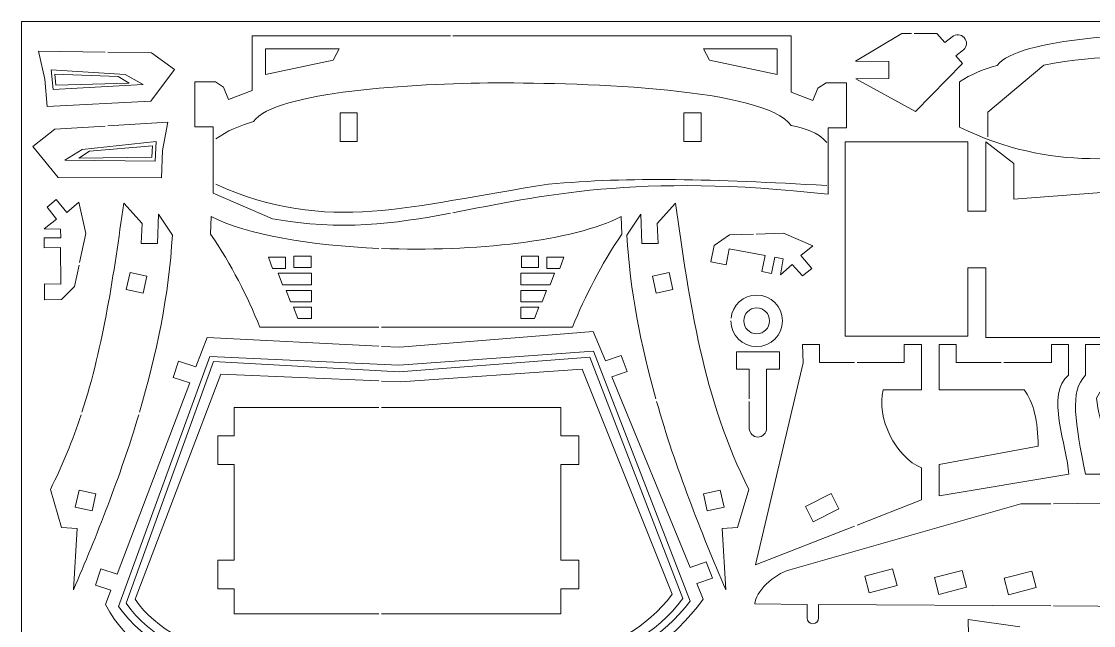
# Model space of a CAD drawing. Header units: centimetres. Extents: x -36.3 to 43.7, y -27.7 to 32.3.
# Drawn here: x -36.35 to -17.65, y -18.2 to -7.67 of the extents above; entities that cross this region are included whole.
import ezdxf

# ---------------------------------------------------------------- set-up
doc = ezdxf.new("R2010")
doc.units = ezdxf.units.CM
doc.header["$MEASUREMENT"] = 0
doc.layers.add('layer 1', color=7, linetype='Continuous')

msp = doc.modelspace()

# ---------------------------------------------------------------- linework, layer by layer
at = {"layer": 'layer 1', "color": 250, "lineweight": 20}
msp.add_lwpolyline([(-36.34629, -27.66718), (-6.34629, -27.66718), (-6.34629, -7.66718), (-36.34629, -7.66718), (-36.34629, -27.66718)], close=True, dxfattribs=at)
at = {"layer": 'layer 1', "color": 250, "lineweight": 9}
for points, knots in [([(-15.34723, -9.82849), (-17.10795, -10.09148), (-18.35768, -10.28915), (-19.98665, -9.51349), (-19.98665, -9.51349), (-19.98665, -8.71973), (-19.98665, -8.71973), (-19.78996, -8.59073), (-19.56874, -8.49961), (-19.32861, -8.43402), (-18.98101, -7.95479), (-16.79041, -7.8508), (-15.34723, -7.86915)], [0, 0, 0, 0, 0.25, 0.25, 0.25, 0.5, 0.5, 0.5, 0.75, 0.75, 0.75, 1, 1, 1, 1]), ([(-28.86659, -11.01136), (-29.86097, -11.19918), (-30.7563, -11.32368), (-31.9661, -11.10719), (-31.9661, -11.10719), (-33.00457, -10.66327), (-33.00457, -10.66327), (-33.00457, -10.66327), (-33.00457, -9.50588), (-33.00457, -9.50588), (-33.00457, -9.50588), (-33.32166, -9.50588), (-33.32166, -9.50588), (-33.32166, -9.50588), (-33.32166, -8.72108), (-33.32166, -8.72108), (-33.32166, -8.72108), (-32.96494, -8.72108), (-32.96494, -8.72108), (-32.96494, -8.72108), (-32.82225, -8.81621), (-32.82225, -8.81621), (-32.82225, -8.81621), (-32.73458, -9.02871), (-32.73458, -9.02871), (-32.73458, -9.02871), (-32.32219, -8.87171), (-32.32219, -8.87171), (-32.32219, -8.87171), (-32.32219, -7.9206), (-32.32219, -7.9206), (-32.32219, -7.9206), (-28.86659, -7.9206), (-28.86659, -7.9206)], [0, 0, 0, 0, 0.09090909, 0.09090909, 0.09090909, 0.18181818, 0.18181818, 0.18181818, 0.27272727, 0.27272727, 0.27272727, 0.36363636, 0.36363636, 0.36363636, 0.45454545, 0.45454545, 0.45454545, 0.54545455, 0.54545455, 0.54545455, 0.63636364, 0.63636364, 0.63636364, 0.72727273, 0.72727273, 0.72727273, 0.81818182, 0.81818182, 0.81818182, 0.90909091, 0.90909091, 0.90909091, 1, 1, 1, 1]), ([(-28.82159, -7.9206), (-28.82159, -7.9206), (-22.92585, -7.9206), (-22.92585, -7.9206), (-22.92585, -7.9206), (-22.92585, -8.90167), (-22.92585, -8.90167), (-22.92585, -8.90167), (-22.54581, -9.04635), (-22.54581, -9.04635), (-22.54581, -9.04635), (-22.45814, -8.83385), (-22.45814, -8.83385), (-22.45814, -8.83385), (-22.31545, -8.73872), (-22.31545, -8.73872), (-22.31545, -8.73872), (-21.95873, -8.73872), (-21.95873, -8.73872), (-21.95873, -8.73872), (-21.95873, -9.52352), (-21.95873, -9.52352), (-21.95873, -9.52352), (-22.27582, -9.52352), (-22.27582, -9.52352), (-22.27582, -9.52352), (-22.27582, -10.6815), (-22.27582, -10.6815), (-25.60921, -10.30478), (-27.3327, -10.71971), (-28.82159, -11.00283)], [0, 0, 0, 0, 0.1, 0.1, 0.1, 0.2, 0.2, 0.2, 0.3, 0.3, 0.3, 0.4, 0.4, 0.4, 0.5, 0.5, 0.5, 0.6, 0.6, 0.6, 0.7, 0.7, 0.7, 0.8, 0.8, 0.8, 0.9, 0.9, 0.9, 1, 1, 1, 1]), ([(-20.781, -7.87576), (-20.781, -7.87576), (-20.38344, -7.87645), (-20.38344, -7.87645), (-20.38344, -7.87645), (-20.2455, -8.03703), (-20.2455, -8.03703), (-20.2455, -8.03703), (-20.11692, -7.93611), (-20.11692, -7.93611), (-20.05202, -7.88517), (-19.95971, -7.8877), (-19.9053, -7.94944), (-19.8509, -8.01117), (-19.85411, -8.11028), (-19.91863, -8.16105), (-19.91863, -8.16105), (-20.0501, -8.26451), (-20.0501, -8.26451), (-20.0501, -8.26451), (-19.93515, -8.39832), (-19.93515, -8.39832), (-19.93515, -8.39832), (-20.75674, -9.24014), (-20.75674, -9.24014), (-20.75674, -9.24014), (-21.79787, -8.66842), (-21.79787, -8.66842), (-21.79787, -8.66842), (-21.22045, -8.6627), (-21.22045, -8.6627), (-21.22045, -8.6627), (-21.21817, -8.36326), (-21.21817, -8.36326), (-21.21817, -8.36326), (-21.79898, -8.36147), (-21.79898, -8.36147), (-21.79898, -8.36147), (-20.99574, -7.87539), (-20.99574, -7.87539), (-20.99574, -7.87539), (-20.826, -7.87568), (-20.826, -7.87568)], [0, 0, 0, 0, 0.07142857, 0.07142857, 0.07142857, 0.14285714, 0.14285714, 0.14285714, 0.21428571, 0.21428571, 0.21428571, 0.28571429, 0.28571429, 0.28571429, 0.35714286, 0.35714286, 0.35714286, 0.42857143, 0.42857143, 0.42857143, 0.5, 0.5, 0.5, 0.57142857, 0.57142857, 0.57142857, 0.64285714, 0.64285714, 0.64285714, 0.71428571, 0.71428571, 0.71428571, 0.78571429, 0.78571429, 0.78571429, 0.85714286, 0.85714286, 0.85714286, 0.92857143, 0.92857143, 0.92857143, 1, 1, 1, 1]), ([(-34.88659, -8.20346), (-34.88659, -8.20346), (-36.0488, -8.18569), (-36.0488, -8.18569), (-36.0488, -8.18569), (-35.93622, -8.67482), (-35.93622, -8.67482), (-35.93622, -8.67482), (-35.89502, -9.14982), (-35.89502, -9.14982), (-35.89502, -9.14982), (-34.0927, -9.05899), (-34.0927, -9.05899), (-34.0927, -9.05899), (-33.67938, -8.50272), (-33.67938, -8.50272), (-33.67938, -8.50272), (-34.07638, -8.21585), (-34.07638, -8.21585), (-34.07638, -8.21585), (-34.84159, -8.20415), (-34.84159, -8.20415)], [0, 0, 0, 0, 0.14285714, 0.14285714, 0.14285714, 0.28571429, 0.28571429, 0.28571429, 0.42857143, 0.42857143, 0.42857143, 0.57142857, 0.57142857, 0.57142857, 0.71428571, 0.71428571, 0.71428571, 0.85714286, 0.85714286, 0.85714286, 1, 1, 1, 1]), ([(-30.80645, -8.14431), (-30.80645, -8.14431), (-32.09121, -8.14431), (-32.09121, -8.14431), (-32.09121, -8.14431), (-32.09121, -8.59116), (-32.09121, -8.59116), (-32.09121, -8.59116), (-30.9102, -8.34044), (-30.9102, -8.34044), (-30.9102, -8.34044), (-30.80645, -8.14431), (-30.80645, -8.14431)], [0, 0, 0, 0, 0.25, 0.25, 0.25, 0.5, 0.5, 0.5, 0.75, 0.75, 0.75, 1, 1, 1, 1]), ([(-24.45003, -8.14431), (-24.45003, -8.14431), (-23.16527, -8.14431), (-23.16527, -8.14431), (-23.16527, -8.14431), (-23.16527, -8.59116), (-23.16527, -8.59116), (-23.16527, -8.59116), (-24.34628, -8.34044), (-24.34628, -8.34044), (-24.34628, -8.34044), (-24.45003, -8.14431), (-24.45003, -8.14431)], [0, 0, 0, 0, 0.25, 0.25, 0.25, 0.5, 0.5, 0.5, 0.75, 0.75, 0.75, 1, 1, 1, 1]), ([(-30.7907, -9.26235), (-30.7907, -9.26235), (-30.4907, -9.26235), (-30.4907, -9.26235), (-30.4907, -9.26235), (-30.4907, -9.76235), (-30.4907, -9.76235), (-30.4907, -9.76235), (-30.7907, -9.76235), (-30.7907, -9.76235), (-30.7907, -9.76235), (-30.7907, -9.26235), (-30.7907, -9.26235)], [0, 0, 0, 0, 0.25, 0.25, 0.25, 0.5, 0.5, 0.5, 0.75, 0.75, 0.75, 1, 1, 1, 1]), ([(-24.79348, -9.26235), (-24.79348, -9.26235), (-24.49348, -9.26235), (-24.49348, -9.26235), (-24.49348, -9.26235), (-24.49348, -9.76235), (-24.49348, -9.76235), (-24.49348, -9.76235), (-24.79348, -9.76235), (-24.79348, -9.76235), (-24.79348, -9.76235), (-24.79348, -9.26235), (-24.79348, -9.26235)], [0, 0, 0, 0, 0.25, 0.25, 0.25, 0.5, 0.5, 0.5, 0.75, 0.75, 0.75, 1, 1, 1, 1]), ([(-34.84159, -9.48846), (-34.84159, -9.48846), (-33.79391, -9.42429), (-33.79391, -9.42429), (-33.79391, -9.42429), (-33.88394, -9.91807), (-33.88394, -9.91807), (-33.88394, -9.91807), (-33.9033, -10.39445), (-33.9033, -10.39445), (-33.9033, -10.39445), (-35.70789, -10.38638), (-35.70789, -10.38638), (-35.70789, -10.38638), (-36.14629, -9.84965), (-36.14629, -9.84965), (-36.14629, -9.84965), (-35.76287, -9.54488), (-35.76287, -9.54488), (-35.76287, -9.54488), (-34.88659, -9.49122), (-34.88659, -9.49122)], [0, 0, 0, 0, 0.14285714, 0.14285714, 0.14285714, 0.28571429, 0.28571429, 0.28571429, 0.42857143, 0.42857143, 0.42857143, 0.57142857, 0.57142857, 0.57142857, 0.71428571, 0.71428571, 0.71428571, 0.85714286, 0.85714286, 0.85714286, 1, 1, 1, 1]), ([(-15.76725, -13.18141), (-17.02056, -13.18141), (-18.27388, -13.18141), (-19.52719, -13.18141), (-19.52719, -13.18141), (-19.52719, -11.9665), (-19.52719, -11.9665), (-19.52719, -11.9665), (-19.84469, -11.9665), (-19.84469, -11.9665), (-19.84469, -11.9665), (-19.84469, -13.15479), (-19.84469, -13.15479), (-19.84469, -13.15479), (-21.98253, -13.15479), (-21.98253, -13.15479), (-21.98253, -13.15479), (-21.98253, -9.76811), (-21.98253, -9.76811), (-21.98253, -9.76811), (-19.84469, -9.76811), (-19.84469, -9.76811), (-19.84469, -9.76811), (-19.84469, -10.97517), (-19.84469, -10.97517), (-19.84469, -10.97517), (-19.52719, -10.97517), (-19.52719, -10.97517), (-19.52719, -10.97517), (-19.52719, -9.76811), (-19.52719, -9.76811), (-19.52719, -9.76811), (-19.04036, -10.1474), (-19.04036, -10.1474), (-19.04036, -10.1474), (-19.04036, -10.76828), (-19.04036, -10.76828), (-19.04036, -10.76828), (-16.66977, -10.58725), (-16.66977, -10.58725), (-16.66977, -10.58725), (-15.76725, -10.65625), (-15.76725, -10.65625)], [0, 0, 0, 0, 0.07142857, 0.07142857, 0.07142857, 0.14285714, 0.14285714, 0.14285714, 0.21428571, 0.21428571, 0.21428571, 0.28571429, 0.28571429, 0.28571429, 0.35714286, 0.35714286, 0.35714286, 0.42857143, 0.42857143, 0.42857143, 0.5, 0.5, 0.5, 0.57142857, 0.57142857, 0.57142857, 0.64285714, 0.64285714, 0.64285714, 0.71428571, 0.71428571, 0.71428571, 0.78571429, 0.78571429, 0.78571429, 0.85714286, 0.85714286, 0.85714286, 0.92857143, 0.92857143, 0.92857143, 1, 1, 1, 1]), ([(-35.3419, -11.91586), (-35.3419, -11.91586), (-35.42294, -12.28774), (-35.42294, -12.28774), (-35.42294, -12.28774), (-35.65033, -12.51642), (-35.65033, -12.51642), (-35.65033, -12.51642), (-35.9415, -12.52074), (-35.9415, -12.52074), (-35.9415, -12.52074), (-35.94558, -12.24605), (-35.94558, -12.24605), (-35.94558, -12.24605), (-35.65982, -12.2473), (-35.65982, -12.2473), (-35.65982, -12.2473), (-35.66658, -11.60953), (-35.66658, -11.60953), (-35.66658, -11.60953), (-35.94918, -11.61321), (-35.94918, -11.61321), (-35.94918, -11.61321), (-35.95126, -11.44281), (-35.95126, -11.44281), (-35.95126, -11.44281), (-35.66172, -11.43927), (-35.66172, -11.43927), (-35.66172, -11.43927), (-35.66438, -11.29102), (-35.66438, -11.29102), (-35.66438, -11.29102), (-35.94753, -11.28603), (-35.94753, -11.28603), (-35.94753, -11.28603), (-35.7348, -11.11607), (-35.7348, -11.11607), (-35.7348, -11.11607), (-35.89817, -10.90705), (-35.89817, -10.90705), (-35.89817, -10.90705), (-35.74221, -10.77037), (-35.74221, -10.77037), (-35.74221, -10.77037), (-35.55199, -10.99834), (-35.55199, -10.99834), (-35.55199, -10.99834), (-35.34584, -10.81944), (-35.34584, -10.81944), (-35.34584, -10.81944), (-35.22231, -11.3671), (-35.22231, -11.3671), (-35.22231, -11.3671), (-35.33209, -11.87086), (-35.33209, -11.87086)], [0, 0, 0, 0, 0.05555556, 0.05555556, 0.05555556, 0.11111111, 0.11111111, 0.11111111, 0.16666667, 0.16666667, 0.16666667, 0.22222222, 0.22222222, 0.22222222, 0.27777778, 0.27777778, 0.27777778, 0.33333333, 0.33333333, 0.33333333, 0.38888889, 0.38888889, 0.38888889, 0.44444444, 0.44444444, 0.44444444, 0.5, 0.5, 0.5, 0.55555556, 0.55555556, 0.55555556, 0.61111111, 0.61111111, 0.61111111, 0.66666667, 0.66666667, 0.66666667, 0.72222222, 0.72222222, 0.72222222, 0.77777778, 0.77777778, 0.77777778, 0.83333333, 0.83333333, 0.83333333, 0.88888889, 0.88888889, 0.88888889, 0.94444444, 0.94444444, 0.94444444, 1, 1, 1, 1]), ([(-35.29167, -14.48418), (-34.91056, -13.30609), (-34.73475, -12.06883), (-34.56286, -10.83619), (-34.56286, -10.83619), (-34.24118, -11.18903), (-34.24118, -11.18903), (-34.24118, -11.18903), (-34.25876, -11.54186), (-34.25876, -11.54186), (-34.25876, -11.54186), (-33.97378, -11.54186), (-33.97378, -11.54186), (-33.97378, -11.54186), (-33.95435, -11.02618), (-33.95435, -11.02618), (-33.95435, -11.02618), (-33.71424, -11.39258), (-33.71424, -11.39258), (-33.77327, -12.43722), (-33.99129, -13.48135), (-34.28776, -14.48418)], [0, 0, 0, 0, 0.14285714, 0.14285714, 0.14285714, 0.28571429, 0.28571429, 0.28571429, 0.42857143, 0.42857143, 0.42857143, 0.57142857, 0.57142857, 0.57142857, 0.71428571, 0.71428571, 0.71428571, 0.85714286, 0.85714286, 0.85714286, 1, 1, 1, 1]), ([(-25.2696, -14.29344), (-24.9376, -15.46251), (-24.49316, -16.5795), (-24.06192, -17.58076), (-24.06192, -17.58076), (-24.12838, -16.50869), (-24.12838, -16.50869), (-24.12838, -16.50869), (-23.85712, -16.49512), (-23.85712, -16.49512), (-23.85712, -16.49512), (-23.66007, -15.82942), (-23.66007, -15.82942), (-24.45403, -14.2701), (-24.70041, -12.5487), (-24.93921, -10.83619), (-24.93921, -10.83619), (-25.26089, -11.18903), (-25.26089, -11.18903), (-25.26089, -11.18903), (-25.24331, -11.54186), (-25.24331, -11.54186), (-25.24331, -11.54186), (-25.52829, -11.54186), (-25.52829, -11.54186), (-25.52829, -11.54186), (-25.54772, -11.02618), (-25.54772, -11.02618), (-25.54772, -11.02618), (-25.78783, -11.39258), (-25.78783, -11.39258), (-25.73342, -12.35561), (-25.54387, -13.31823), (-25.28232, -14.24844)], [0, 0, 0, 0, 0.09090909, 0.09090909, 0.09090909, 0.18181818, 0.18181818, 0.18181818, 0.27272727, 0.27272727, 0.27272727, 0.36363636, 0.36363636, 0.36363636, 0.45454545, 0.45454545, 0.45454545, 0.54545455, 0.54545455, 0.54545455, 0.63636364, 0.63636364, 0.63636364, 0.72727273, 0.72727273, 0.72727273, 0.81818182, 0.81818182, 0.81818182, 0.90909091, 0.90909091, 0.90909091, 1, 1, 1, 1]), ([(-30.11357, -11.62498), (-31.30531, -11.57585), (-32.42045, -11.39085), (-33.03509, -11.06998), (-33.03509, -11.06998), (-33.04896, -11.37511), (-33.04896, -11.37511), (-32.68233, -11.91602), (-32.40772, -12.45691), (-32.18906, -12.99781), (-32.18906, -12.99781), (-30.11357, -12.99781), (-30.11357, -12.99781)], [0, 0, 0, 0, 0.25, 0.25, 0.25, 0.5, 0.5, 0.5, 0.75, 0.75, 0.75, 1, 1, 1, 1]), ([(-30.06857, -12.99781), (-30.06857, -12.99781), (-26.7353, -12.99781), (-26.7353, -12.99781), (-26.51664, -12.45691), (-26.24203, -11.91602), (-25.8754, -11.37511), (-25.8754, -11.37511), (-25.88927, -11.06998), (-25.88927, -11.06998), (-26.71843, -11.50284), (-28.45839, -11.68843), (-30.06857, -11.62677)], [0, 0, 0, 0, 0.25, 0.25, 0.25, 0.5, 0.5, 0.5, 0.75, 0.75, 0.75, 1, 1, 1, 1]), ([(-23.58157, -11.37637), (-23.58157, -11.37637), (-24.00122, -11.39068), (-24.00122, -11.39068), (-24.00122, -11.39068), (-24.267, -11.57334), (-24.267, -11.57334), (-24.267, -11.57334), (-24.32352, -11.859), (-24.32352, -11.859), (-24.32352, -11.859), (-24.05402, -11.91233), (-24.05402, -11.91233), (-24.05402, -11.91233), (-24.00396, -11.63098), (-24.00396, -11.63098), (-24.00396, -11.63098), (-23.37776, -11.75211), (-23.37776, -11.75211), (-23.37776, -11.75211), (-23.4321, -12.02947), (-23.4321, -12.02947), (-23.4321, -12.02947), (-23.26485, -12.06209), (-23.26485, -12.06209), (-23.26485, -12.06209), (-23.20939, -11.77789), (-23.20939, -11.77789), (-23.20939, -11.77789), (-23.06403, -11.80712), (-23.06403, -11.80712), (-23.06403, -11.80712), (-23.10994, -12.08657), (-23.10994, -12.08657), (-23.10994, -12.08657), (-22.90456, -11.90781), (-22.90456, -11.90781), (-22.90456, -11.90781), (-22.72826, -12.10603), (-22.72826, -12.10603), (-22.72826, -12.10603), (-22.5658, -11.97715), (-22.5658, -11.97715), (-22.5658, -11.97715), (-22.75593, -11.7491), (-22.75593, -11.7491), (-22.75593, -11.7491), (-22.54292, -11.5784), (-22.54292, -11.5784), (-22.54292, -11.5784), (-23.05952, -11.35857), (-23.05952, -11.35857), (-23.05952, -11.35857), (-23.53657, -11.37484), (-23.53657, -11.37484)], [0, 0, 0, 0, 0.05555556, 0.05555556, 0.05555556, 0.11111111, 0.11111111, 0.11111111, 0.16666667, 0.16666667, 0.16666667, 0.22222222, 0.22222222, 0.22222222, 0.27777778, 0.27777778, 0.27777778, 0.33333333, 0.33333333, 0.33333333, 0.38888889, 0.38888889, 0.38888889, 0.44444444, 0.44444444, 0.44444444, 0.5, 0.5, 0.5, 0.55555556, 0.55555556, 0.55555556, 0.61111111, 0.61111111, 0.61111111, 0.66666667, 0.66666667, 0.66666667, 0.72222222, 0.72222222, 0.72222222, 0.77777778, 0.77777778, 0.77777778, 0.83333333, 0.83333333, 0.83333333, 0.88888889, 0.88888889, 0.88888889, 0.94444444, 0.94444444, 0.94444444, 1, 1, 1, 1]), ([(-31.59626, -11.76142), (-31.59626, -11.76142), (-31.29626, -11.76142), (-31.29626, -11.76142), (-31.29626, -11.76142), (-31.29626, -11.96142), (-31.29626, -11.96142), (-31.29626, -11.96142), (-31.59626, -11.96142), (-31.59626, -11.96142), (-31.59626, -11.96142), (-31.59626, -11.76142), (-31.59626, -11.76142)], [0, 0, 0, 0, 0.25, 0.25, 0.25, 0.5, 0.5, 0.5, 0.75, 0.75, 0.75, 1, 1, 1, 1]), ([(-27.3281, -11.76142), (-27.3281, -11.76142), (-27.6281, -11.76142), (-27.6281, -11.76142), (-27.6281, -11.76142), (-27.6281, -11.96142), (-27.6281, -11.96142), (-27.6281, -11.96142), (-27.3281, -11.96142), (-27.3281, -11.96142), (-27.3281, -11.96142), (-27.3281, -11.76142), (-27.3281, -11.76142)], [0, 0, 0, 0, 0.25, 0.25, 0.25, 0.5, 0.5, 0.5, 0.75, 0.75, 0.75, 1, 1, 1, 1]), ([(-32.03689, -11.77894), (-32.03689, -11.77894), (-31.74157, -11.77894), (-31.74157, -11.77894), (-31.74157, -11.77894), (-31.74157, -11.97894), (-31.74157, -11.97894), (-31.74157, -11.97894), (-31.96658, -11.97894), (-31.96658, -11.97894), (-31.96658, -11.97894), (-32.03689, -11.77894), (-32.03689, -11.77894)], [0, 0, 0, 0, 0.25, 0.25, 0.25, 0.5, 0.5, 0.5, 0.75, 0.75, 0.75, 1, 1, 1, 1]), ([(-26.88747, -11.77894), (-26.88747, -11.77894), (-27.18279, -11.77894), (-27.18279, -11.77894), (-27.18279, -11.77894), (-27.18279, -11.97894), (-27.18279, -11.97894), (-27.18279, -11.97894), (-26.95778, -11.97894), (-26.95778, -11.97894), (-26.95778, -11.97894), (-26.88747, -11.77894), (-26.88747, -11.77894)], [0, 0, 0, 0, 0.25, 0.25, 0.25, 0.5, 0.5, 0.5, 0.75, 0.75, 0.75, 1, 1, 1, 1]), ([(-34.4519, -12.04761), (-34.4519, -12.04761), (-34.15925, -12.11036), (-34.15925, -12.11036), (-34.15925, -12.11036), (-34.22534, -12.40373), (-34.22534, -12.40373), (-34.22534, -12.40373), (-34.51799, -12.34097), (-34.51799, -12.34097), (-34.51799, -12.34097), (-34.4519, -12.04761), (-34.4519, -12.04761)], [0, 0, 0, 0, 0.25, 0.25, 0.25, 0.5, 0.5, 0.5, 0.75, 0.75, 0.75, 1, 1, 1, 1]), ([(-31.87171, -12.05923), (-31.87171, -12.05923), (-31.28609, -12.05923), (-31.28609, -12.05923), (-31.28609, -12.05923), (-31.28609, -12.25923), (-31.28609, -12.25923), (-31.28609, -12.25923), (-31.79663, -12.25923), (-31.79663, -12.25923), (-31.79663, -12.25923), (-31.87171, -12.05923), (-31.87171, -12.05923)], [0, 0, 0, 0, 0.25, 0.25, 0.25, 0.5, 0.5, 0.5, 0.75, 0.75, 0.75, 1, 1, 1, 1]), ([(-27.05265, -12.05923), (-27.05265, -12.05923), (-27.63827, -12.05923), (-27.63827, -12.05923), (-27.63827, -12.05923), (-27.63827, -12.25923), (-27.63827, -12.25923), (-27.63827, -12.25923), (-27.12773, -12.25923), (-27.12773, -12.25923), (-27.12773, -12.25923), (-27.05265, -12.05923), (-27.05265, -12.05923)], [0, 0, 0, 0, 0.25, 0.25, 0.25, 0.5, 0.5, 0.5, 0.75, 0.75, 0.75, 1, 1, 1, 1]), ([(-25.05017, -12.04761), (-25.05017, -12.04761), (-25.34282, -12.11036), (-25.34282, -12.11036), (-25.34282, -12.11036), (-25.27673, -12.40373), (-25.27673, -12.40373), (-25.27673, -12.40373), (-24.98408, -12.34097), (-24.98408, -12.34097), (-24.98408, -12.34097), (-25.05017, -12.04761), (-25.05017, -12.04761)], [0, 0, 0, 0, 0.25, 0.25, 0.25, 0.5, 0.5, 0.5, 0.75, 0.75, 0.75, 1, 1, 1, 1]), ([(-31.73156, -12.35955), (-31.73156, -12.35955), (-31.28609, -12.35955), (-31.28609, -12.35955), (-31.28609, -12.35955), (-31.28609, -12.55955), (-31.28609, -12.55955), (-31.28609, -12.55955), (-31.65648, -12.55955), (-31.65648, -12.55955), (-31.65648, -12.55955), (-31.73156, -12.35955), (-31.73156, -12.35955)], [0, 0, 0, 0, 0.25, 0.25, 0.25, 0.5, 0.5, 0.5, 0.75, 0.75, 0.75, 1, 1, 1, 1]), ([(-27.1928, -12.35955), (-27.1928, -12.35955), (-27.63827, -12.35955), (-27.63827, -12.35955), (-27.63827, -12.35955), (-27.63827, -12.55955), (-27.63827, -12.55955), (-27.63827, -12.55955), (-27.26788, -12.55955), (-27.26788, -12.55955), (-27.26788, -12.55955), (-27.1928, -12.35955), (-27.1928, -12.35955)], [0, 0, 0, 0, 0.25, 0.25, 0.25, 0.5, 0.5, 0.5, 0.75, 0.75, 0.75, 1, 1, 1, 1]), ([(-23.9724, -12.84395), (-23.94982, -12.61656), (-23.75796, -12.43895), (-23.52462, -12.43895), (-23.27609, -12.43895), (-23.07462, -12.64042), (-23.07462, -12.88895), (-23.07462, -13.13748), (-23.27609, -13.33895), (-23.52462, -13.33895), (-23.77315, -13.33895), (-23.97462, -13.13748), (-23.97462, -12.88895)], [0, 0, 0, 0, 0.25, 0.25, 0.25, 0.5, 0.5, 0.5, 0.75, 0.75, 0.75, 1, 1, 1, 1]), ([(-31.60143, -12.64986), (-31.60143, -12.64986), (-31.28609, -12.64986), (-31.28609, -12.64986), (-31.28609, -12.64986), (-31.28609, -12.84986), (-31.28609, -12.84986), (-31.28609, -12.84986), (-31.52635, -12.84986), (-31.52635, -12.84986), (-31.52635, -12.84986), (-31.60143, -12.64986), (-31.60143, -12.64986)], [0, 0, 0, 0, 0.25, 0.25, 0.25, 0.5, 0.5, 0.5, 0.75, 0.75, 0.75, 1, 1, 1, 1]), ([(-27.32293, -12.64986), (-27.32293, -12.64986), (-27.63827, -12.64986), (-27.63827, -12.64986), (-27.63827, -12.64986), (-27.63827, -12.84986), (-27.63827, -12.84986), (-27.63827, -12.84986), (-27.39801, -12.84986), (-27.39801, -12.84986), (-27.39801, -12.84986), (-27.32293, -12.64986), (-27.32293, -12.64986)], [0, 0, 0, 0, 0.25, 0.25, 0.25, 0.5, 0.5, 0.5, 0.75, 0.75, 0.75, 1, 1, 1, 1]), ([(-23.52462, -12.66395), (-23.40035, -12.66395), (-23.29962, -12.76468), (-23.29962, -12.88895), (-23.29962, -13.01322), (-23.40035, -13.11395), (-23.52462, -13.11395), (-23.64889, -13.11395), (-23.74962, -13.01322), (-23.74962, -12.88895), (-23.74962, -12.76468), (-23.64889, -12.66395), (-23.52462, -12.66395)], [0, 0, 0, 0, 0.25, 0.25, 0.25, 0.5, 0.5, 0.5, 0.75, 0.75, 0.75, 1, 1, 1, 1]), ([(-30.06857, -13.33459), (-30.06857, -13.33459), (-29.74931, -13.35074), (-29.74931, -13.35074), (-29.74931, -13.35074), (-26.37344, -13.07527), (-26.37344, -13.07527), (-26.37344, -13.07527), (-26.16329, -13.58703), (-26.16329, -13.58703), (-26.16329, -13.58703), (-25.89047, -13.49119), (-25.89047, -13.49119), (-25.89047, -13.49119), (-25.78483, -13.7745), (-25.78483, -13.7745), (-25.78483, -13.7745), (-26.0483, -13.86706), (-26.0483, -13.86706), (-26.0483, -13.86706), (-24.68242, -17.19321), (-24.68242, -17.19321), (-24.68242, -17.19321), (-24.40357, -17.09525), (-24.40357, -17.09525), (-24.40357, -17.09525), (-24.29792, -17.37856), (-24.29792, -17.37856), (-24.29792, -17.37856), (-24.56743, -17.47324), (-24.56743, -17.47324), (-24.56743, -17.47324), (-24.45554, -17.7457), (-24.45554, -17.7457), (-25.52462, -19.17809), (-27.31578, -19.80068), (-29.61801, -19.81206), (-29.7649, -19.81279), (-29.91545, -19.81101), (-30.06857, -19.80641)], [0, 0, 0, 0, 0.07692308, 0.07692308, 0.07692308, 0.15384615, 0.15384615, 0.15384615, 0.23076923, 0.23076923, 0.23076923, 0.30769231, 0.30769231, 0.30769231, 0.38461538, 0.38461538, 0.38461538, 0.46153846, 0.46153846, 0.46153846, 0.53846154, 0.53846154, 0.53846154, 0.61538462, 0.61538462, 0.61538462, 0.69230769, 0.69230769, 0.69230769, 0.76923077, 0.76923077, 0.76923077, 0.84615385, 0.84615385, 0.84615385, 0.92307692, 0.92307692, 0.92307692, 1, 1, 1, 1]), ([(-30.11357, -19.80498), (-31.94004, -19.7436), (-34.11915, -19.27686), (-34.87991, -17.83735), (-34.87991, -17.83735), (-34.78458, -17.58688), (-34.78458, -17.58688), (-34.78458, -17.58688), (-35.05467, -17.4967), (-35.05467, -17.4967), (-35.05467, -17.4967), (-34.95966, -17.21214), (-34.95966, -17.21214), (-34.95966, -17.21214), (-34.67777, -17.30626), (-34.67777, -17.30626), (-34.67777, -17.30626), (-33.40912, -13.97304), (-33.40912, -13.97304), (-33.40912, -13.97304), (-33.70305, -13.8749), (-33.70305, -13.8749), (-33.70305, -13.8749), (-33.60804, -13.59034), (-33.60804, -13.59034), (-33.60804, -13.59034), (-33.30232, -13.69242), (-33.30232, -13.69242), (-33.30232, -13.69242), (-33.10763, -13.1809), (-33.10763, -13.1809), (-33.10763, -13.1809), (-30.11357, -13.33231), (-30.11357, -13.33231)], [0, 0, 0, 0, 0.09090909, 0.09090909, 0.09090909, 0.18181818, 0.18181818, 0.18181818, 0.27272727, 0.27272727, 0.27272727, 0.36363636, 0.36363636, 0.36363636, 0.45454545, 0.45454545, 0.45454545, 0.54545455, 0.54545455, 0.54545455, 0.63636364, 0.63636364, 0.63636364, 0.72727273, 0.72727273, 0.72727273, 0.81818182, 0.81818182, 0.81818182, 0.90909091, 0.90909091, 0.90909091, 1, 1, 1, 1]), ([(-23.65306, -14.24844), (-23.65306, -14.24844), (-23.65306, -13.72939), (-23.65306, -13.72939), (-23.65306, -13.72939), (-23.87806, -13.72939), (-23.87806, -13.72939), (-23.87806, -13.72939), (-23.87806, -13.42939), (-23.87806, -13.42939), (-23.87806, -13.42939), (-23.12806, -13.42939), (-23.12806, -13.42939), (-23.12806, -13.42939), (-23.12806, -13.72939), (-23.12806, -13.72939), (-23.12806, -13.72939), (-23.35306, -13.72939), (-23.35306, -13.72939), (-23.35306, -13.72939), (-23.35306, -14.76749), (-23.35306, -14.76749), (-23.35306, -14.84999), (-23.42055, -14.91748), (-23.50306, -14.91748), (-23.58557, -14.91748), (-23.65306, -14.84999), (-23.65306, -14.76749), (-23.65306, -14.76749), (-23.65306, -14.29344), (-23.65306, -14.29344)], [0, 0, 0, 0, 0.1, 0.1, 0.1, 0.2, 0.2, 0.2, 0.3, 0.3, 0.3, 0.4, 0.4, 0.4, 0.5, 0.5, 0.5, 0.6, 0.6, 0.6, 0.7, 0.7, 0.7, 0.8, 0.8, 0.8, 0.9, 0.9, 0.9, 1, 1, 1, 1]), ([(-21.81803, -16.47044), (-21.81803, -16.47044), (-23.54268, -17.14436), (-23.54268, -17.14436), (-23.54268, -17.14436), (-22.71565, -13.61931), (-22.71565, -13.61931), (-22.71565, -13.61931), (-22.72781, -13.29904), (-22.72781, -13.29904), (-22.72781, -13.29904), (-22.42781, -13.29904), (-22.42781, -13.29904), (-22.42781, -13.29904), (-22.42781, -13.61729), (-22.42781, -13.61729), (-22.42781, -13.61729), (-21.81803, -13.61729), (-21.81803, -13.61729)], [0, 0, 0, 0, 0.16666667, 0.16666667, 0.16666667, 0.33333333, 0.33333333, 0.33333333, 0.5, 0.5, 0.5, 0.66666667, 0.66666667, 0.66666667, 0.83333333, 0.83333333, 0.83333333, 1, 1, 1, 1]), ([(-21.77303, -13.61729), (-21.77303, -13.61729), (-20.95212, -13.61729), (-20.95212, -13.61729), (-20.95212, -13.61729), (-20.95212, -13.29904), (-20.95212, -13.29904), (-20.95212, -13.29904), (-20.65212, -13.29904), (-20.65212, -13.29904), (-20.65212, -13.29904), (-20.64806, -14.09162), (-20.64806, -14.09162), (-20.64806, -14.09162), (-21.31699, -14.09162), (-21.31699, -14.09162), (-21.44982, -14.56442), (-21.09529, -15.28102), (-20.64806, -15.45379), (-20.64806, -15.45379), (-20.64806, -16.01326), (-20.64806, -16.01326), (-20.64806, -16.01326), (-21.77303, -16.45286), (-21.77303, -16.45286)], [0, 0, 0, 0, 0.125, 0.125, 0.125, 0.25, 0.25, 0.25, 0.375, 0.375, 0.375, 0.5, 0.5, 0.5, 0.625, 0.625, 0.625, 0.75, 0.75, 0.75, 0.875, 0.875, 0.875, 1, 1, 1, 1]), ([(-19.21493, -13.61729), (-19.21493, -13.61729), (-18.38587, -13.61729), (-18.38587, -13.61729), (-18.38587, -13.61729), (-18.38587, -13.29904), (-18.38587, -13.29904), (-18.38587, -13.29904), (-18.08587, -13.29904), (-18.08587, -13.29904), (-18.08587, -13.29904), (-18.08529, -13.83622), (-18.08529, -13.83622), (-18.49769, -14.14302), (-18.10614, -15.0963), (-18.08181, -15.56326), (-18.08181, -15.56326), (-20.344, -15.94029), (-20.344, -15.94029), (-20.344, -15.94029), (-20.344, -15.39735), (-20.344, -15.39735), (-20.344, -15.39735), (-18.61696, -15.07676), (-18.61696, -15.07676), (-18.6179, -14.63618), (-18.69711, -14.30516), (-18.86021, -14.09162), (-18.86021, -14.09162), (-20.344, -14.09162), (-20.344, -14.09162), (-20.344, -13.82743), (-20.344, -13.56323), (-20.344, -13.29904), (-20.344, -13.29904), (-20.044, -13.29904), (-20.044, -13.29904), (-20.044, -13.29904), (-20.044, -13.61729), (-20.044, -13.61729), (-20.044, -13.61729), (-19.25993, -13.61729), (-19.25993, -13.61729)], [0, 0, 0, 0, 0.07142857, 0.07142857, 0.07142857, 0.14285714, 0.14285714, 0.14285714, 0.21428571, 0.21428571, 0.21428571, 0.28571429, 0.28571429, 0.28571429, 0.35714286, 0.35714286, 0.35714286, 0.42857143, 0.42857143, 0.42857143, 0.5, 0.5, 0.5, 0.57142857, 0.57142857, 0.57142857, 0.64285714, 0.64285714, 0.64285714, 0.71428571, 0.71428571, 0.71428571, 0.78571429, 0.78571429, 0.78571429, 0.85714286, 0.85714286, 0.85714286, 0.92857143, 0.92857143, 0.92857143, 1, 1, 1, 1]), ([(-16.54952, -13.61729), (-16.54952, -13.61729), (-15.43044, -13.61729), (-15.43044, -13.61729), (-15.43044, -13.61729), (-15.43044, -13.29904), (-15.43044, -13.29904), (-15.43044, -13.29904), (-15.13044, -13.29904), (-15.13044, -13.29904), (-15.13044, -13.29904), (-15.12969, -13.92136), (-15.12969, -13.92136), (-15.12969, -13.92136), (-17.46419, -14.00726), (-17.46419, -14.00726), (-17.46419, -14.00726), (-17.59737, -14.23849), (-17.59737, -14.23849), (-17.55253, -14.6679), (-17.36176, -15.30408), (-16.91557, -15.23484), (-16.91557, -15.23484), (-15.12664, -15.23489), (-15.12664, -15.23489), (-15.12648, -15.34266), (-15.12638, -15.45197), (-15.12638, -15.56326), (-15.12638, -15.56326), (-17.78991, -15.56326), (-17.78991, -15.56326), (-17.96999, -14.65698), (-18.07298, -14.12485), (-17.78992, -13.83621), (-17.78992, -13.83621), (-17.78992, -13.29904), (-17.78992, -13.29904), (-17.78992, -13.29904), (-17.48992, -13.29904), (-17.48992, -13.29904), (-17.48992, -13.29904), (-17.48992, -13.61729), (-17.48992, -13.61729), (-17.48992, -13.61729), (-16.59452, -13.61729), (-16.59452, -13.61729)], [0, 0, 0, 0, 0.06666667, 0.06666667, 0.06666667, 0.13333333, 0.13333333, 0.13333333, 0.2, 0.2, 0.2, 0.26666667, 0.26666667, 0.26666667, 0.33333333, 0.33333333, 0.33333333, 0.4, 0.4, 0.4, 0.46666667, 0.46666667, 0.46666667, 0.53333333, 0.53333333, 0.53333333, 0.6, 0.6, 0.6, 0.66666667, 0.66666667, 0.66666667, 0.73333333, 0.73333333, 0.73333333, 0.8, 0.8, 0.8, 0.86666667, 0.86666667, 0.86666667, 0.93333333, 0.93333333, 0.93333333, 1, 1, 1, 1]), ([(-30.11357, -19.18065), (-31.63084, -19.12802), (-33.65461, -18.78572), (-34.36285, -17.74611), (-34.36285, -17.74611), (-32.87033, -13.81725), (-32.87033, -13.81725), (-32.87033, -13.81725), (-30.11357, -13.93814), (-30.11357, -13.93814)], [0, 0, 0, 0, 0.33333333, 0.33333333, 0.33333333, 0.66666667, 0.66666667, 0.66666667, 1, 1, 1, 1]), ([(-30.06857, -13.94011), (-30.06857, -13.94011), (-29.73341, -13.95481), (-29.73341, -13.95481), (-29.73341, -13.95481), (-26.56924, -13.73169), (-26.56924, -13.73169), (-26.56924, -13.73169), (-24.99884, -17.65876), (-24.99884, -17.65876), (-25.85959, -18.8189), (-27.77412, -19.17881), (-29.6277, -19.18802), (-29.76798, -19.18872), (-29.91558, -19.18689), (-30.06857, -19.18213)], [0, 0, 0, 0, 0.2, 0.2, 0.2, 0.4, 0.4, 0.4, 0.6, 0.6, 0.6, 0.8, 0.8, 0.8, 1, 1, 1, 1]), ([(-34.30112, -14.52918), (-34.62435, -15.6126), (-35.03799, -16.64701), (-35.44015, -17.58076), (-35.44015, -17.58076), (-35.37369, -16.50869), (-35.37369, -16.50869), (-35.37369, -16.50869), (-35.64495, -16.49512), (-35.64495, -16.49512), (-35.64495, -16.49512), (-35.842, -15.82942), (-35.842, -15.82942), (-35.6268, -15.40678), (-35.45182, -14.97222), (-35.30634, -14.52918)], [0, 0, 0, 0, 0.2, 0.2, 0.2, 0.4, 0.4, 0.4, 0.6, 0.6, 0.6, 0.8, 0.8, 0.8, 1, 1, 1, 1]), ([(-30.11357, -18.00085), (-30.11357, -18.00085), (-32.6362, -18.00085), (-32.6362, -18.00085), (-32.6362, -18.00085), (-32.6362, -17.56211), (-32.6362, -17.56211), (-32.6362, -17.56211), (-32.92297, -17.56211), (-32.92297, -17.56211), (-32.92297, -17.56211), (-32.92297, -17.06211), (-32.92297, -17.06211), (-32.92297, -17.06211), (-32.6362, -17.06211), (-32.6362, -17.06211), (-32.6362, -17.06211), (-32.6362, -15.39252), (-32.6362, -15.39252), (-32.6362, -15.39252), (-32.92297, -15.39252), (-32.92297, -15.39252), (-32.92297, -15.39252), (-32.92297, -14.89252), (-32.92297, -14.89252), (-32.92297, -14.89252), (-32.6362, -14.89252), (-32.6362, -14.89252), (-32.6362, -14.89252), (-32.6362, -14.40085), (-32.6362, -14.40085), (-32.6362, -14.40085), (-30.11357, -14.40085), (-30.11357, -14.40085)], [0, 0, 0, 0, 0.09090909, 0.09090909, 0.09090909, 0.18181818, 0.18181818, 0.18181818, 0.27272727, 0.27272727, 0.27272727, 0.36363636, 0.36363636, 0.36363636, 0.45454545, 0.45454545, 0.45454545, 0.54545455, 0.54545455, 0.54545455, 0.63636364, 0.63636364, 0.63636364, 0.72727273, 0.72727273, 0.72727273, 0.81818182, 0.81818182, 0.81818182, 0.90909091, 0.90909091, 0.90909091, 1, 1, 1, 1]), ([(-30.06857, -14.40085), (-30.06857, -14.40085), (-26.94019, -14.40085), (-26.94019, -14.40085), (-26.94019, -14.40085), (-26.94019, -14.89252), (-26.94019, -14.89252), (-26.94019, -14.89252), (-26.62696, -14.89252), (-26.62696, -14.89252), (-26.62696, -14.89252), (-26.62696, -15.39252), (-26.62696, -15.39252), (-26.62696, -15.39252), (-26.94019, -15.39252), (-26.94019, -15.39252), (-26.94019, -15.39252), (-26.94019, -17.06211), (-26.94019, -17.06211), (-26.94019, -17.06211), (-26.62696, -17.06211), (-26.62696, -17.06211), (-26.62696, -17.06211), (-26.62696, -17.56211), (-26.62696, -17.56211), (-26.62696, -17.56211), (-26.94019, -17.56211), (-26.94019, -17.56211), (-26.94019, -17.56211), (-26.94019, -18.00085), (-26.94019, -18.00085), (-26.94019, -18.00085), (-30.06857, -18.00085), (-30.06857, -18.00085)], [0, 0, 0, 0, 0.09090909, 0.09090909, 0.09090909, 0.18181818, 0.18181818, 0.18181818, 0.27272727, 0.27272727, 0.27272727, 0.36363636, 0.36363636, 0.36363636, 0.45454545, 0.45454545, 0.45454545, 0.54545455, 0.54545455, 0.54545455, 0.63636364, 0.63636364, 0.63636364, 0.72727273, 0.72727273, 0.72727273, 0.81818182, 0.81818182, 0.81818182, 0.90909091, 0.90909091, 0.90909091, 1, 1, 1, 1]), ([(-35.34169, -15.84439), (-35.34169, -15.84439), (-35.04905, -15.90714), (-35.04905, -15.90714), (-35.04905, -15.90714), (-35.11513, -16.20051), (-35.11513, -16.20051), (-35.11513, -16.20051), (-35.40779, -16.13775), (-35.40779, -16.13775), (-35.40779, -16.13775), (-35.34169, -15.84439), (-35.34169, -15.84439)], [0, 0, 0, 0, 0.25, 0.25, 0.25, 0.5, 0.5, 0.5, 0.75, 0.75, 0.75, 1, 1, 1, 1]), ([(-24.16038, -15.84439), (-24.16038, -15.84439), (-24.45302, -15.90714), (-24.45302, -15.90714), (-24.45302, -15.90714), (-24.38694, -16.20051), (-24.38694, -16.20051), (-24.38694, -16.20051), (-24.09428, -16.13775), (-24.09428, -16.13775), (-24.09428, -16.13775), (-24.16038, -15.84439), (-24.16038, -15.84439)], [0, 0, 0, 0, 0.25, 0.25, 0.25, 0.5, 0.5, 0.5, 0.75, 0.75, 0.75, 1, 1, 1, 1]), ([(-18.39648, -17.85986), (-18.39648, -17.85986), (-22.4449, -17.83592), (-22.4449, -17.83592), (-22.4449, -17.83592), (-22.44657, -18.07198), (-22.44657, -18.07198), (-22.44696, -18.12696), (-22.48962, -18.17223), (-22.5446, -18.17251), (-22.59958, -18.17279), (-22.64662, -18.12799), (-22.64657, -18.07302), (-22.64657, -18.07302), (-22.64636, -17.83462), (-22.64636, -17.83462), (-22.64636, -17.83462), (-23.55639, -17.82587), (-23.55639, -17.82587), (-23.54957, -17.62183), (-23.23511, -17.31111), (-22.94912, -17.22979), (-22.94912, -17.22979), (-18.91792, -16.08358), (-18.91792, -16.08358), (-18.91792, -16.08358), (-18.39648, -16.07853), (-18.39648, -16.07853)], [0, 0, 0, 0, 0.11111111, 0.11111111, 0.11111111, 0.22222222, 0.22222222, 0.22222222, 0.33333333, 0.33333333, 0.33333333, 0.44444444, 0.44444444, 0.44444444, 0.55555556, 0.55555556, 0.55555556, 0.66666667, 0.66666667, 0.66666667, 0.77777778, 0.77777778, 0.77777778, 0.88888889, 0.88888889, 0.88888889, 1, 1, 1, 1]), ([(-22.67248, -16.12642), (-22.67248, -16.12642), (-22.22612, -15.9011), (-22.22612, -15.9011), (-22.22612, -15.9011), (-22.09093, -16.16892), (-22.09093, -16.16892), (-22.09093, -16.16892), (-22.53729, -16.39423), (-22.53729, -16.39423), (-22.53729, -16.39423), (-22.67248, -16.12642), (-22.67248, -16.12642)], [0, 0, 0, 0, 0.25, 0.25, 0.25, 0.5, 0.5, 0.5, 0.75, 0.75, 0.75, 1, 1, 1, 1]), ([(-18.35148, -16.07809), (-18.35148, -16.07809), (-17.07806, -16.06575), (-17.07806, -16.06575), (-17.07806, -16.06575), (-16.44383, -17.30067), (-16.44383, -17.30067), (-16.37458, -17.43551), (-16.43217, -17.69068), (-16.6028, -17.80779), (-16.6028, -17.80779), (-16.60468, -18.13857), (-16.60468, -18.13857), (-16.60468, -18.13857), (-16.80466, -18.13961), (-16.80466, -18.13961), (-16.80466, -18.13961), (-16.80249, -17.86929), (-16.80249, -17.86929), (-16.80249, -17.86929), (-18.35148, -17.86013), (-18.35148, -17.86013)], [0, 0, 0, 0, 0.14285714, 0.14285714, 0.14285714, 0.28571429, 0.28571429, 0.28571429, 0.42857143, 0.42857143, 0.42857143, 0.57142857, 0.57142857, 0.57142857, 0.71428571, 0.71428571, 0.71428571, 0.85714286, 0.85714286, 0.85714286, 1, 1, 1, 1]), ([(-21.63787, -17.34118), (-21.63787, -17.34118), (-21.15353, -17.21704), (-21.15353, -17.21704), (-21.15353, -17.21704), (-21.0766, -17.50702), (-21.0766, -17.50702), (-21.0766, -17.50702), (-21.56153, -17.63393), (-21.56153, -17.63393), (-21.56153, -17.63393), (-21.63787, -17.34118), (-21.63787, -17.34118)], [0, 0, 0, 0, 0.25, 0.25, 0.25, 0.5, 0.5, 0.5, 0.75, 0.75, 0.75, 1, 1, 1, 1]), ([(-20.42299, -17.36826), (-20.42299, -17.36826), (-19.94159, -17.24251), (-19.94159, -17.24251), (-19.94159, -17.24251), (-19.86495, -17.53438), (-19.86495, -17.53438), (-19.86495, -17.53438), (-20.34886, -17.66023), (-20.34886, -17.66023), (-20.34886, -17.66023), (-20.42299, -17.36826), (-20.42299, -17.36826)], [0, 0, 0, 0, 0.25, 0.25, 0.25, 0.5, 0.5, 0.5, 0.75, 0.75, 0.75, 1, 1, 1, 1]), ([(-19.2095, -17.37962), (-19.2095, -17.37962), (-18.72594, -17.25247), (-18.72594, -17.25247), (-18.72594, -17.25247), (-18.64996, -17.54269), (-18.64996, -17.54269), (-18.64996, -17.54269), (-19.13391, -17.66832), (-19.13391, -17.66832), (-19.13391, -17.66832), (-19.2095, -17.37962), (-19.2095, -17.37962)], [0, 0, 0, 0, 0.25, 0.25, 0.25, 0.5, 0.5, 0.5, 0.75, 0.75, 0.75, 1, 1, 1, 1]), ([(-18.9363, -18.22883), (-18.9363, -18.22883), (-19.83859, -18.09771), (-19.83859, -18.09771), (-19.83859, -18.09771), (-19.80235, -19.73779), (-19.80235, -19.73779), (-19.80235, -19.73779), (-20.08155, -19.74987), (-20.08155, -19.74987), (-20.08155, -19.74987), (-20.08155, -20.24987), (-20.08155, -20.24987), (-20.08155, -20.24987), (-19.80235, -20.23779), (-19.80235, -20.23779), (-19.80235, -20.23779), (-19.80235, -21.63999), (-19.80235, -21.63999), (-19.80235, -21.63999), (-18.9363, -21.64325), (-18.9363, -21.64325)], [0, 0, 0, 0, 0.14285714, 0.14285714, 0.14285714, 0.28571429, 0.28571429, 0.28571429, 0.42857143, 0.42857143, 0.42857143, 0.57142857, 0.57142857, 0.57142857, 0.71428571, 0.71428571, 0.71428571, 0.85714286, 0.85714286, 0.85714286, 1, 1, 1, 1])]:
    msp.add_open_spline(points, degree=3, knots=knots, dxfattribs=at)
at = {"layer": 'layer 1', "color": 242, "lineweight": 9}
for points, knots in [([(-19.49639, -9.67929), (-19.49639, -9.67929), (-19.49639, -9.24885), (-19.49639, -9.24885), (-19.49639, -9.24885), (-18.51813, -8.42712), (-18.51813, -8.42712), (-17.53555, -8.2315), (-16.67463, -8.26186), (-15.93552, -8.51842), (-15.93552, -8.51842), (-14.78769, -9.69233), (-14.78769, -9.69233)], [0, 0, 0, 0, 0.25, 0.25, 0.25, 0.5, 0.5, 0.5, 0.75, 0.75, 0.75, 1, 1, 1, 1]), ([(-35.79487, -8.85334), (-35.79487, -8.85334), (-34.22442, -8.76766), (-34.22442, -8.76766), (-34.22442, -8.76766), (-34.53502, -8.59079), (-34.53502, -8.59079), (-34.53502, -8.59079), (-35.82952, -8.51052), (-35.82952, -8.51052), (-35.82952, -8.51052), (-35.79487, -8.85334), (-35.79487, -8.85334)], [0, 0, 0, 0, 0.25, 0.25, 0.25, 0.5, 0.5, 0.5, 0.75, 0.75, 0.75, 1, 1, 1, 1]), ([(-35.74549, -8.78021), (-35.74549, -8.78021), (-34.46854, -8.74376), (-34.46854, -8.74376), (-34.46854, -8.74376), (-34.65972, -8.62957), (-34.65972, -8.62957), (-34.65972, -8.62957), (-35.7639, -8.58678), (-35.7639, -8.58678), (-35.7639, -8.58678), (-35.74549, -8.78021), (-35.74549, -8.78021)], [0, 0, 0, 0, 0.25, 0.25, 0.25, 0.5, 0.5, 0.5, 0.75, 0.75, 0.75, 1, 1, 1, 1]), ([(-32.95815, -9.71395), (-32.76146, -9.57979), (-32.54024, -9.48288), (-32.30011, -9.411), (-31.93265, -8.89475), (-29.50555, -8.74391), (-28.07913, -8.73986), (-26.47453, -8.73531), (-23.39312, -8.83577), (-22.92476, -9.4807), (-22.6832, -9.53811), (-22.46387, -9.58863), (-22.29969, -9.77643)], [0, 0, 0, 0, 0.25, 0.25, 0.25, 0.5, 0.5, 0.5, 0.75, 0.75, 0.75, 1, 1, 1, 1]), ([(-34.01695, -10.10288), (-34.01695, -10.10288), (-35.58968, -10.08932), (-35.58968, -10.08932), (-35.58968, -10.08932), (-35.28751, -9.89838), (-35.28751, -9.89838), (-35.28751, -9.89838), (-33.99806, -9.75883), (-33.99806, -9.75883), (-33.99806, -9.75883), (-34.01695, -10.10288), (-34.01695, -10.10288)], [0, 0, 0, 0, 0.25, 0.25, 0.25, 0.5, 0.5, 0.5, 0.75, 0.75, 0.75, 1, 1, 1, 1]), ([(-34.06963, -10.0321), (-34.06963, -10.0321), (-35.34691, -10.05425), (-35.34691, -10.05425), (-35.34691, -10.05425), (-35.16116, -9.93141), (-35.16116, -9.93141), (-35.16116, -9.93141), (-34.06011, -9.83802), (-34.06011, -9.83802), (-34.06011, -9.83802), (-34.06963, -10.0321), (-34.06963, -10.0321)], [0, 0, 0, 0, 0.25, 0.25, 0.25, 0.5, 0.5, 0.5, 0.75, 0.75, 0.75, 1, 1, 1, 1]), ([(-32.95815, -10.50771), (-30.99323, -11.39187), (-29.58012, -10.87428), (-27.15636, -10.50765), (-25.72342, -10.37174), (-24.29756, -10.41836), (-22.30072, -10.52888)], [0, 0, 0, 0, 0.5, 0.5, 0.5, 1, 1, 1, 1]), ([(-33.0592, -13.51229), (-33.0592, -13.51229), (-29.76364, -13.66026), (-29.76364, -13.66026), (-29.76364, -13.66026), (-26.37314, -13.42026), (-26.37314, -13.42026), (-26.37314, -13.42026), (-24.68391, -17.77573), (-24.68391, -17.77573), (-25.60979, -19.02366), (-27.66922, -19.52892), (-29.66305, -19.53881), (-31.31502, -19.547), (-33.80479, -19.11259), (-34.65153, -17.86968), (-34.65153, -17.86968), (-33.0592, -13.51229), (-33.0592, -13.51229)], [0, 0, 0, 0, 0.16666667, 0.16666667, 0.16666667, 0.33333333, 0.33333333, 0.33333333, 0.5, 0.5, 0.5, 0.66666667, 0.66666667, 0.66666667, 0.83333333, 0.83333333, 0.83333333, 1, 1, 1, 1]), ([(-32.99636, -13.59679), (-32.99636, -13.59679), (-29.75963, -13.77794), (-29.75963, -13.77794), (-29.75963, -13.77794), (-26.43193, -13.52171), (-26.43193, -13.52171), (-26.43193, -13.52171), (-24.81321, -17.73476), (-24.81321, -17.73476), (-25.70045, -18.9306), (-27.75264, -19.40165), (-29.66324, -19.41112), (-31.24624, -19.41897), (-33.71084, -19.00268), (-34.52223, -17.81166), (-34.52223, -17.81166), (-32.99636, -13.59679), (-32.99636, -13.59679)], [0, 0, 0, 0, 0.16666667, 0.16666667, 0.16666667, 0.33333333, 0.33333333, 0.33333333, 0.5, 0.5, 0.5, 0.66666667, 0.66666667, 0.66666667, 0.83333333, 0.83333333, 0.83333333, 1, 1, 1, 1])]:
    msp.add_open_spline(points, degree=3, knots=knots, dxfattribs=at)

doc.saveas('drawing.dxf')
